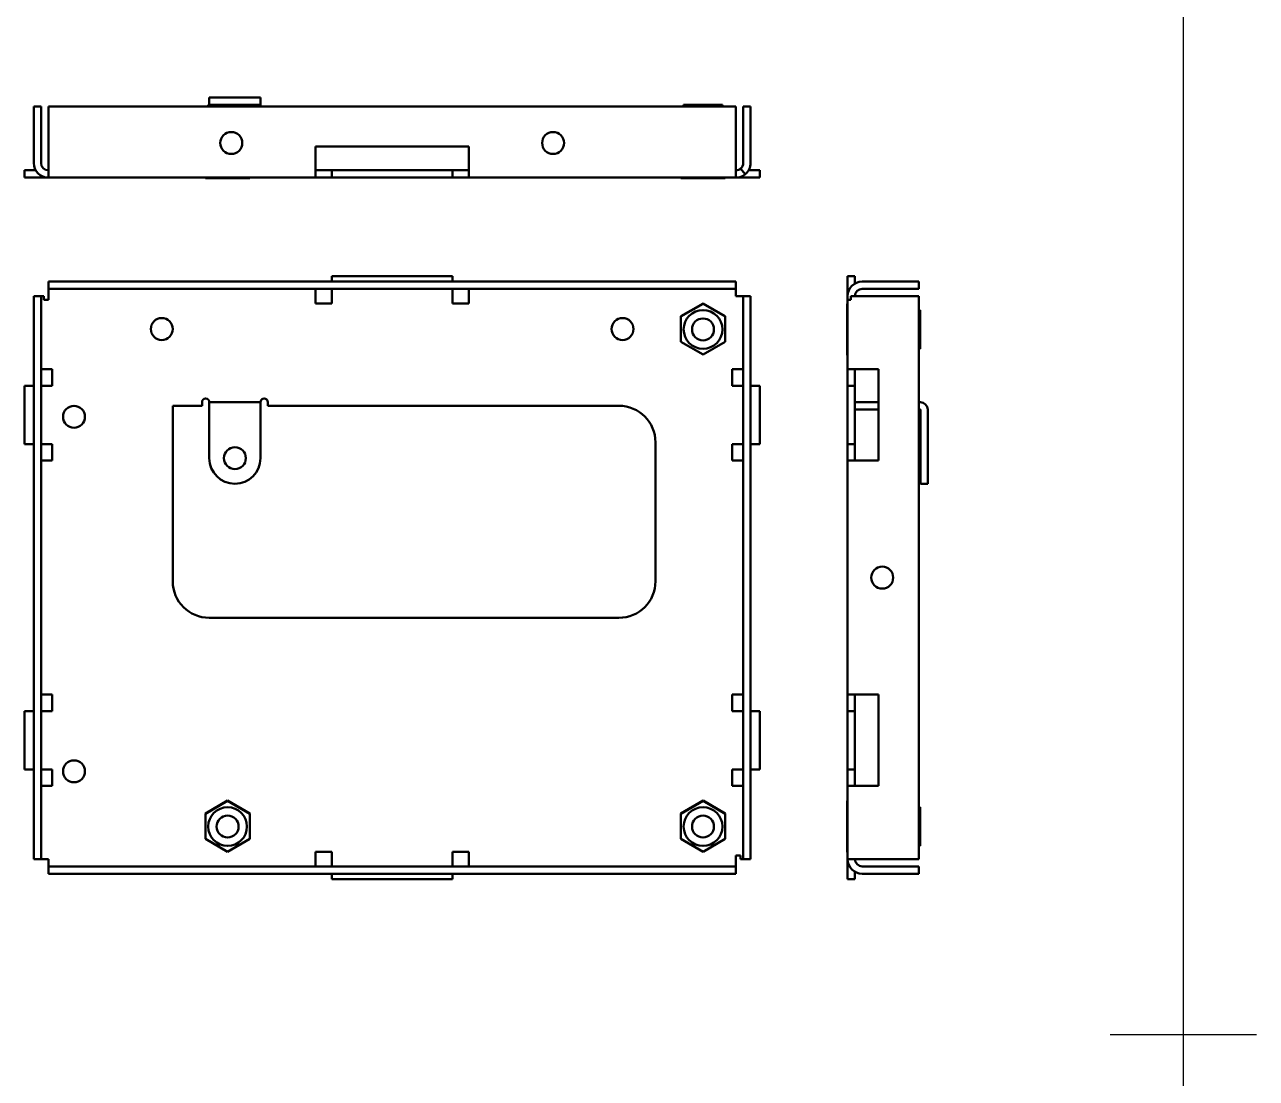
# Model space of a CAD drawing. Header units: millimetres. Extents: x 0 to 210, y 0 to 297.
# Drawn here: x 120.8 to 205, y 145.5 to 217.6 of the extents above; entities that cross this region are included whole.
import ezdxf

# ---------------------------------------------------------------- set-up
doc = ezdxf.new("R2010")
doc.units = ezdxf.units.MM
doc.header["$LTSCALE"] = 0.75
doc.layers.add('Border', color=7, linetype='Continuous', lineweight=25)
doc.layers.add('可见', color=7, linetype='Continuous', lineweight=50)

# ---------------------------------------------------------------- blocks, each defined once
blk = doc.blocks.new('ISO_A4(P)_SHEET')
at = {"layer": 'Border'}
for p, q in [((200, 287), (200, 10)), ((205, 148.5), (195, 148.5))]:
    blk.add_line(p, q, dxfattribs=at)

msp = doc.modelspace()

# ---------------------------------------------------------------- linework, layer by layer
at = {"layer": '可见', "extrusion": (0, 2.966e-13, -1)}
for p, q in [((133.42344, 212.113229, -8.166715), (133.42344, 212.613229, -8.166715)), ((136.92344, 212.113229, -8.166715), (136.92344, 212.613229, -8.166715)), ((121.92344, 212.002399, 19.25), (121.42344, 212.002399, 19.25)), ((121.42344, 208.133373, 19.25), (121.42344, 212.002399, 19.25)), ((121.92344, 212.002399, 19.25), (121.92344, 208.133373, 19.25)), ((122.42344, 212.002399, 20.25), (169.42344, 212.002399, 20.25)), ((122.42344, 212.002399, 20.25), (122.42344, 208.133373, 20.25)), ((133.348441, 212.002399, 17.025769), (133.348441, 212.105714, 17.025769)), ((133.42344, 212.108229, -11.495001), (133.42344, 212.105714, -11.495001)), ((135.998441, 212.002399, 17.025769), (135.998441, 212.105714, 17.025769)), ((136.92344, 212.002399, -11.495001), (136.92344, 212.108229, -11.495001)), ((165.848441, 212.002399, 17.025769), (165.848441, 212.105714, 17.025769)), ((168.498441, 212.002399, 17.025769), (168.498441, 212.105714, 17.025769)), ((169.42344, 212.002399, 20.25), (169.42344, 208.133373, 20.25)), ((169.92344, 212.002399, 19.25), (169.92344, 208.133373, 19.25)), ((169.92344, 212.002399, 19.25), (170.42344, 212.002399, 19.25)), ((170.42344, 208.133373, 19.25), (170.42344, 212.002399, 19.25)), ((140.67344, 208.133373, 20.25), (140.67344, 209.252399, 20.25)), ((140.67344, 209.252399, 20.25), (151.17344, 209.252399, 20.25)), ((151.17344, 208.133373, 20.25), (151.17344, 209.252399, 20.25)), ((120.79844, 207.133373, 13.125), (120.79844, 207.633373, 13.125)), ((120.79844, 207.633373, 13.125), (121.557415, 207.633373, 13.125)), ((140.67344, 207.633373, 18.75), (141.79844, 207.633373, 18.75)), ((150.04844, 207.633373, 20.625), (141.79844, 207.633373, 20.625)), ((141.79844, 207.633373, 20.625), (141.79844, 207.133373, 20.625)), ((150.04844, 207.133373, 20.625), (150.04844, 207.633373, 20.625)), ((151.17344, 207.633373, 18.75), (150.04844, 207.633373, 18.75)), ((169.74342, 207.749168, 19.25), (170.063399, 207.364963, 19.25)), ((171.04844, 207.633373, 13.125), (170.289466, 207.633373, 13.125)), ((171.04844, 207.633373, 13.125), (171.04844, 207.133373, 13.125)), ((122.42344, 207.133373, 13.125), (120.79844, 207.133373, 13.125)), ((122.42344, 207.133373, 19.25), (140.67344, 207.133373, 19.25)), ((133.157897, 207.133373, 17.900769), (133.157897, 207.105714, 17.900769)), ((134.673441, 207.105714, 18.775769), (133.157897, 207.105714, 17.900769)), ((134.673441, 207.133373, 18.775769), (134.673441, 207.105714, 18.775769)), ((136.188986, 207.105714, 17.900769), (134.673441, 207.105714, 18.775769)), ((136.188986, 207.133373, 17.900769), (136.188986, 207.105714, 17.900769)), ((141.79844, 207.133373, 18.75), (140.67344, 207.133373, 18.75)), ((141.79844, 207.133373, 20.625), (150.04844, 207.133373, 20.625)), ((150.04844, 207.133373, 18.75), (151.17344, 207.133373, 18.75)), ((151.17344, 207.133373, 19.25), (169.42344, 207.133373, 19.25)), ((165.657897, 207.133373, 17.900769), (165.657897, 207.105714, 17.900769)), ((167.173441, 207.105714, 18.775769), (165.657897, 207.105714, 17.900769)), ((167.173441, 207.133373, 18.775769), (167.173441, 207.105714, 18.775769)), ((168.688986, 207.105714, 17.900769), (167.173441, 207.105714, 18.775769)), ((168.688986, 207.133373, 17.900769), (168.688986, 207.105714, 17.900769)), ((169.42344, 207.133373, 13.125), (171.04844, 207.133373, 13.125))]:
    msp.add_line(p, q, dxfattribs=at)
at = {"layer": '可见', "extrusion": (0, 1, 0)}
for p, q in [((141.79844, 200.403522, -2.226099), (150.04844, 200.403522, -2.226099)), ((141.79844, 200.403522, -2.226099), (141.79844, 200.028522, -2.226099)), ((150.04844, 200.403522, -2.226099), (150.04844, 200.028522, -2.226099)), ((177.055542, 199.028522, 4.125), (177.055542, 200.403522, 4.125)), ((177.055542, 200.403522, 4.125), (177.555542, 200.403522, 4.125)), ((177.555542, 200.403522, 4.125), (177.555542, 199.894547, 4.125)), ((122.42344, 200.028522, 2.142928), (169.42344, 200.028522, 2.142928)), ((122.42344, 199.528522, 2.142928), (122.42344, 200.028522, 2.142928)), ((169.42344, 199.528522, 2.142928), (169.42344, 200.028522, 2.142928)), ((178.055542, 200.028522, 23.5), (181.924568, 200.028522, 23.5)), ((181.924568, 199.528522, 23.5), (181.924568, 200.028522, 23.5)), ((121.42344, 160.528522, 2.142928), (121.42344, 199.028522, 2.142928)), ((121.92344, 199.028522, 2.142928), (121.42344, 199.028522, 2.142928)), ((121.92344, 199.028522, 2.142928), (121.92344, 160.528522, 2.142928)), ((122.103461, 198.778522, -2.110303), (122.103461, 199.028522, -2.110303)), ((169.42344, 199.528522, 2.142928), (122.42344, 199.528522, 2.142928)), ((122.42344, 199.028522, -2.226099), (122.42344, 198.778522, -2.226099)), ((140.67344, 199.028522, -2.226099), (140.67344, 198.528522, -2.226099)), ((141.79844, 199.528522, -2.226099), (141.79844, 198.528522, -2.226099)), ((150.04844, 199.528522, -2.226099), (150.04844, 198.528522, -2.226099)), ((151.17344, 199.028522, -2.226099), (151.17344, 198.528522, -2.226099)), ((169.92344, 199.028522, 2.142928), (169.92344, 160.528522, 2.142928)), ((169.92344, 199.028522, 2.142928), (170.42344, 199.028522, 2.142928)), ((170.42344, 160.528522, 2.142928), (170.42344, 199.028522, 2.142928)), ((177.055542, 198.778522, 23.5), (177.055542, 199.028522, 23.5)), ((177.055542, 198.778522, 23.5), (177.055542, 194.028522, 23.5)), ((177.287132, 199.028522, 24.139959), (177.287132, 198.778522, 24.139959)), ((181.924568, 199.528522, 23.5), (178.055542, 199.528522, 23.5)), ((181.924568, 199.028522, 24.5), (178.055542, 199.028522, 24.5)), ((181.924568, 160.528522, 24.5), (181.924568, 199.028522, 24.5)), ((140.67344, 198.528522, -2.226099), (141.79844, 198.528522, -2.226099)), ((151.17344, 198.528522, -2.226099), (150.04844, 198.528522, -2.226099)), ((165.657897, 197.653523, -2.226099), (167.173441, 198.528523, -2.226099)), ((165.657897, 197.627753, -2.253757), (167.173441, 198.502753, -2.253757)), ((167.173441, 198.528523, -2.226099), (168.688986, 197.653523, -2.226099)), ((167.173441, 198.502753, -2.253757), (168.688986, 197.627753, -2.253757)), ((177.055542, 198.502753, -21.250001), (177.027883, 198.502753, -21.250001)), ((177.027883, 197.627753, -19.734456), (177.027883, 198.502753, -21.250001)), ((181.924568, 198.077753, -21.250001), (182.027883, 198.077753, -21.250001)), ((165.657897, 195.903523, -2.226099), (165.657897, 197.653523, -2.226099)), ((168.688986, 197.653523, -2.226099), (168.688986, 195.903523, -2.226099)), ((177.055542, 197.627753, -19.734456), (177.027883, 197.627753, -19.734456)), ((177.027883, 195.877753, -19.734456), (177.027883, 197.627753, -19.734456)), ((167.173441, 195.028523, -2.226099), (165.657897, 195.903523, -2.226099)), ((168.688986, 195.903523, -2.226099), (167.173441, 195.028523, -2.226099)), ((177.055542, 195.877753, -19.734456), (177.027883, 195.877753, -19.734456)), ((177.027883, 195.002753, -21.250001), (177.027883, 195.877753, -19.734456)), ((181.924568, 195.427753, -21.250001), (182.027883, 195.427753, -21.250001)), ((177.055542, 195.002753, -21.250001), (177.027883, 195.002753, -21.250001)), ((122.42344, 194.028522, -2.226099), (122.67344, 194.028522, -2.226099)), ((122.67344, 194.028522, -2.226099), (122.67344, 192.903522, -2.226099)), ((169.17344, 194.028522, -2.226099), (169.17344, 192.903522, -2.226099)), ((169.42344, 194.028522, -2.226099), (169.17344, 194.028522, -2.226099)), ((177.055542, 192.903522, 23.25), (177.055542, 194.028522, 23.25)), ((177.555542, 194.028522, 23.25), (177.555542, 192.903522, 23.25)), ((178.055542, 194.028522, 24.5), (179.174568, 194.028522, 24.5)), ((179.174568, 194.028522, 24.5), (179.174568, 187.778522, 24.5)), ((120.79844, 188.903522, -2.226099), (120.79844, 192.903522, -2.226099)), ((121.42344, 192.903522, -2.226099), (120.79844, 192.903522, -2.226099)), ((122.67344, 192.903522, -2.226099), (121.92344, 192.903522, -2.226099)), ((169.17344, 192.903522, -2.226099), (169.92344, 192.903522, -2.226099)), ((170.42344, 192.903522, -2.226099), (171.04844, 192.903522, -2.226099)), ((171.04844, 192.903522, -2.226099), (171.04844, 188.903522, -2.226099)), ((177.055542, 192.903522, 25.125), (177.055542, 188.903522, 25.125)), ((177.555542, 192.903522, 25.125), (177.055542, 192.903522, 25.125)), ((177.555542, 188.903522, 25.125), (177.555542, 192.903522, 25.125)), ((130.92344, 179.528522, -2.226099), (130.92344, 191.528523, -2.226099)), ((130.92344, 191.528523, -2.226099), (132.92344, 191.528523, -2.226099)), ((132.92344, 191.528523, -2.226099), (132.92344, 191.778523, -2.226099)), ((136.92344, 191.773523, 2.248757), (133.42344, 191.773523, 2.248757)), ((133.42344, 191.268523, 2.753757), (133.42344, 187.945237, 2.753757)), ((136.92344, 187.945237, 2.753757), (136.92344, 191.268523, 2.753757)), ((137.42344, 191.778523, -2.226099), (137.42344, 191.528523, -2.226099)), ((137.42344, 191.528523, -2.226099), (161.423441, 191.528523, -2.226099)), ((177.560542, 191.773522, 12.5), (179.174568, 191.773522, 12.5)), ((179.174568, 191.273522, 12.5), (177.560542, 191.273522, 12.5)), ((181.924568, 191.773522, 12.5), (182.030398, 191.773522, 12.5)), ((182.030398, 191.273522, 12.5), (181.924568, 191.273522, 12.5)), ((182.035398, 187.945237, 12.5), (182.035398, 191.268522, 12.5)), ((182.535398, 191.268522, 12.5), (182.535398, 187.945237, 12.5)), ((120.79844, 188.903522, -2.226099), (121.42344, 188.903522, -2.226099)), ((121.92344, 188.903522, -2.226099), (122.67344, 188.903522, -2.226099)), ((122.67344, 188.903522, -2.226099), (122.67344, 187.778522, -2.226099)), ((163.923441, 189.028523, -2.226099), (163.923441, 179.528522, -2.226099)), ((169.17344, 188.903522, -2.226099), (169.17344, 187.778522, -2.226099)), ((169.92344, 188.903522, -2.226099), (169.17344, 188.903522, -2.226099)), ((171.04844, 188.903522, -2.226099), (170.42344, 188.903522, -2.226099)), ((177.055542, 187.778522, 23.25), (177.055542, 188.903522, 23.25)), ((177.055542, 188.903522, 25.125), (177.555542, 188.903522, 25.125)), ((177.555542, 188.903522, 23.25), (177.555542, 187.778522, 23.25)), ((122.67344, 187.778522, -2.226099), (122.42344, 187.778522, -2.226099)), ((169.17344, 187.778522, -2.226099), (169.42344, 187.778522, -2.226099)), ((177.055542, 187.778522, 23.5), (177.055542, 171.778522, 23.5)), ((179.174568, 187.778522, 24.5), (178.055542, 187.778522, 24.5)), ((182.035398, 186.195237, 10.75), (182.535398, 186.195237, 10.75)), ((161.423441, 177.028522, -2.226099), (133.42344, 177.028522, -2.226099)), ((122.42344, 171.778522, -2.226099), (122.67344, 171.778522, -2.226099)), ((122.67344, 171.778522, -2.226099), (122.67344, 170.653522, -2.226099)), ((169.17344, 171.778522, -2.226099), (169.17344, 170.653522, -2.226099)), ((169.42344, 171.778522, -2.226099), (169.17344, 171.778522, -2.226099)), ((177.055542, 170.653522, 23.25), (177.055542, 171.778522, 23.25)), ((177.555542, 171.778522, 23.25), (177.555542, 170.653522, 23.25)), ((178.055542, 171.778522, 24.5), (179.174568, 171.778522, 24.5)), ((179.174568, 171.778522, 24.5), (179.174568, 165.528522, 24.5)), ((120.79844, 166.653522, -2.226099), (120.79844, 170.653522, -2.226099)), ((121.42344, 170.653522, -2.226099), (120.79844, 170.653522, -2.226099)), ((122.67344, 170.653522, -2.226099), (121.92344, 170.653522, -2.226099)), ((169.17344, 170.653522, -2.226099), (169.92344, 170.653522, -2.226099)), ((170.42344, 170.653522, -2.226099), (171.04844, 170.653522, -2.226099)), ((171.04844, 170.653522, -2.226099), (171.04844, 166.653522, -2.226099)), ((177.055542, 170.653522, 25.125), (177.055542, 166.653522, 25.125)), ((177.555542, 170.653522, 25.125), (177.055542, 170.653522, 25.125)), ((177.555542, 166.653522, 25.125), (177.555542, 170.653522, 25.125)), ((120.79844, 166.653522, -2.226099), (121.42344, 166.653522, -2.226099)), ((121.92344, 166.653522, -2.226099), (122.67344, 166.653522, -2.226099)), ((122.67344, 166.653522, -2.226099), (122.67344, 165.528522, -2.226099)), ((169.17344, 166.653522, -2.226099), (169.17344, 165.528522, -2.226099)), ((169.92344, 166.653522, -2.226099), (169.17344, 166.653522, -2.226099)), ((171.04844, 166.653522, -2.226099), (170.42344, 166.653522, -2.226099)), ((177.055542, 165.528522, 23.25), (177.055542, 166.653522, 23.25)), ((177.055542, 166.653522, 25.125), (177.555542, 166.653522, 25.125)), ((177.555542, 166.653522, 23.25), (177.555542, 165.528522, 23.25)), ((122.67344, 165.528522, -2.226099), (122.42344, 165.528522, -2.226099)), ((169.17344, 165.528522, -2.226099), (169.42344, 165.528522, -2.226099)), ((177.055542, 165.528522, 23.5), (177.055542, 160.528522, 23.5)), ((179.174568, 165.528522, 24.5), (178.055542, 165.528522, 24.5)), ((133.157897, 163.653522, -2.226099), (134.673441, 164.528522, -2.226099)), ((133.157897, 163.627753, -2.253757), (134.673441, 164.502753, -2.253757)), ((134.673441, 164.528522, -2.226099), (136.188986, 163.653522, -2.226099)), ((134.673441, 164.502753, -2.253757), (136.188986, 163.627753, -2.253757)), ((165.657897, 163.653522, -2.226099), (167.173441, 164.528522, -2.226099)), ((165.657897, 163.627753, -2.253757), (167.173441, 164.502753, -2.253757)), ((167.173441, 164.528522, -2.226099), (168.688986, 163.653522, -2.226099)), ((167.173441, 164.502753, -2.253757), (168.688986, 163.627753, -2.253757)), ((177.055542, 164.502752, 11.249999), (177.027883, 164.502752, 11.249999)), ((177.027883, 163.627752, 12.765544), (177.027883, 164.502752, 11.249999)), ((133.157897, 161.903522, -2.226099), (133.157897, 163.653522, -2.226099)), ((136.188986, 163.653522, -2.226099), (136.188986, 161.903522, -2.226099)), ((165.657897, 161.903522, -2.226099), (165.657897, 163.653522, -2.226099)), ((168.688986, 163.653522, -2.226099), (168.688986, 161.903522, -2.226099)), ((177.055542, 163.627752, 12.765544), (177.027883, 163.627752, 12.765544)), ((177.027883, 161.877752, 12.765544), (177.027883, 163.627752, 12.765544)), ((181.924568, 164.077752, 11.249999), (182.027883, 164.077752, 11.249999)), ((134.673441, 161.028522, -2.226099), (133.157897, 161.903522, -2.226099)), ((136.188986, 161.903522, -2.226099), (134.673441, 161.028522, -2.226099)), ((167.173441, 161.028522, -2.226099), (165.657897, 161.903522, -2.226099)), ((168.688986, 161.903522, -2.226099), (167.173441, 161.028522, -2.226099)), ((177.055542, 161.877752, 12.765544), (177.027883, 161.877752, 12.765544)), ((177.027883, 161.002752, 11.249999), (177.027883, 161.877752, 12.765544)), ((140.67344, 160.528522, -2.226099), (140.67344, 161.028522, -2.226099)), ((140.67344, 161.028522, -2.226099), (141.79844, 161.028522, -2.226099)), ((141.79844, 160.028522, -2.226099), (141.79844, 161.028522, -2.226099)), ((150.04844, 160.028522, -2.226099), (150.04844, 161.028522, -2.226099)), ((151.17344, 161.028522, -2.226099), (150.04844, 161.028522, -2.226099)), ((151.17344, 160.528522, -2.226099), (151.17344, 161.028522, -2.226099)), ((177.055542, 161.002752, 11.249999), (177.027883, 161.002752, 11.249999)), ((181.924568, 161.427752, 11.249999), (182.027883, 161.427752, 11.249999)), ((121.92344, 160.528522, 2.142928), (121.42344, 160.528522, 2.142928)), ((169.42344, 160.028522, 2.142928), (122.42344, 160.028522, 2.142928)), ((122.42344, 160.028522, 2.142928), (122.42344, 159.528522, 2.142928)), ((169.42344, 160.528522, -2.226099), (169.42344, 160.778522, -2.226099)), ((169.42344, 160.028522, 2.142928), (169.42344, 159.528522, 2.142928)), ((169.74342, 160.778522, -2.110303), (169.74342, 160.528522, -2.110303)), ((169.92344, 160.528522, 2.142928), (170.42344, 160.528522, 2.142928)), ((177.055542, 159.153522, 4.125), (177.055542, 160.528522, 4.125)), ((178.055542, 160.528522, 24.5), (181.924568, 160.528522, 24.5)), ((181.924568, 160.028522, 23.5), (178.055542, 160.028522, 23.5)), ((181.924568, 160.028522, 23.5), (181.924568, 159.528522, 23.5)), ((122.42344, 159.528522, 2.142928), (169.42344, 159.528522, 2.142928)), ((141.79844, 159.153522, -2.226099), (141.79844, 159.528522, -2.226099)), ((150.04844, 159.153522, -2.226099), (141.79844, 159.153522, -2.226099)), ((150.04844, 159.153522, -2.226099), (150.04844, 159.528522, -2.226099)), ((177.555542, 159.153522, 4.125), (177.055542, 159.153522, 4.125)), ((177.555542, 159.153522, 4.125), (177.555542, 159.662496, 4.125)), ((181.924568, 159.528522, 23.5), (178.055542, 159.528522, 23.5))]:
    msp.add_line(p, q, dxfattribs=at)
at = {"layer": '可见', "extrusion": (0, 2.966e-13, -1)}
msp.add_circle((-134.92344, 209.502399, -20.25), 0.75, dxfattribs=at)
at = {"layer": '可见'}
for centre, radius in [((156.92344, 209.502399, 20.25), 0.75), ((167.173441, 196.752753, 2.246243), 1.325), ((134.673441, 162.752753, 2.246243), 1.325), ((167.173441, 162.752753, 2.246243), 1.325)]:
    msp.add_circle(centre, radius, dxfattribs=at)
at = {"layer": '可见', "extrusion": (-1.1e-15, -5.4e-15, -1)}
for centre in [(-130.17344, 196.778523, 2.226099), (-161.673441, 196.778523, 2.226099), (-124.17344, 190.778523, 2.226099), (-124.17344, 166.528522, 2.226099)]:
    msp.add_circle(centre, 0.75, dxfattribs=at)
at = {"layer": '可见', "extrusion": (1e-16, 3e-16, -1)}
for centre in [(-167.173441, 196.752753, -2.246243), (-134.673441, 162.752753, -2.246243), (-167.173441, 162.752753, -2.246243)]:
    msp.add_circle(centre, 0.75, dxfattribs=at)
at = {"layer": '可见', "extrusion": (1e-16, 8.8e-15, -1)}
msp.add_circle((-135.17344, 187.945237, -2.753757), 0.75, dxfattribs=at)
at = {"layer": '可见', "extrusion": (2.957e-13, -1.3e-15, -1)}
msp.add_circle((-179.424568, 179.778522, -24.5), 0.75, dxfattribs=at)
at = {"layer": '可见', "extrusion": (-1e-16, 1, 3.042e-13)}
msp.add_arc((-135.17344, -8.166715, 212.613229), 1.75, 360, 180, dxfattribs=at)
at = {"layer": '可见', "extrusion": (-1e-16, 1, 2.969e-13)}
for centre in [(-134.673441, 17.025769, 212.105714), (-167.173441, 17.025769, 212.105714)]:
    msp.add_arc(centre, 1.325, 0, 180, dxfattribs=at)
at = {"layer": '可见', "extrusion": (1e-16, -1, -3.042e-13)}
msp.add_arc((135.17344, -8.166715, -212.113229), 1.75, 360, 180, dxfattribs=at)
at = {"layer": '可见', "extrusion": (-1, -1e-16, 0)}
for centre, radius, start, end in [((-212.108229, -11.490001, -133.42344), 0.005, 180, 270), ((-208.133373, 19.25, -140.67344), 1, 360, 90), ((-208.133373, 19.25, -151.17344), 1, 360, 90)]:
    msp.add_arc(centre, radius, start, end, dxfattribs=at)
at = {"layer": '可见', "extrusion": (1, 1e-16, 0)}
for centre, radius, start, end in [((212.108229, -11.490001, 136.92344), 0.005, 270, 360), ((208.133373, 19.25, 169.42344), 1, 90, 180)]:
    msp.add_arc(centre, radius, start, end, dxfattribs=at)
at = {"layer": '可见', "extrusion": (0, 2.966e-13, -1)}
for centre, radius, start, end in [((-122.42344, 208.133373, -19.25), 1, 270, 0), ((-169.42344, 208.133373, -19.25), 0.5, 180, 230.211264), ((-169.42344, 208.133373, -19), 1, 230.211264, 270)]:
    msp.add_arc(centre, radius, start, end, dxfattribs=at)
at = {"layer": '可见'}
for centre, radius, start, end in [((122.42344, 208.133373, 19.25), 0.5, 180, 270), ((169.42344, 208.133373, 19.25), 1, 309.788736, 0), ((169.42344, 208.133373, 19), 0.5, 270, 309.788736), ((178.055542, 199.028522, 23.5), 0.5, 90, 180), ((177.560542, 191.778522, 12.5), 0.005, 180, 270), ((182.030398, 191.268522, 12.5), 0.005, 0, 90), ((135.17344, 187.945237, 2.753757), 1.75, 180, 0)]:
    msp.add_arc(centre, radius, start, end, dxfattribs=at)
at = {"layer": '可见', "extrusion": (1, -1.1e-15, 1.3e-15)}
msp.add_arc((208.133373, 19.25, 122.42344), 1, 90, 180, dxfattribs=at)
at = {"layer": '可见', "extrusion": (2.956e-13, -1.3e-15, -1)}
for centre, radius, start, end in [((-178.055542, 199.028522, -23.5), 1, 0, 90), ((-178.055542, 160.528522, -23.5), 1, 270, 0), ((-178.055542, 160.528522, -23.5), 0.5, 270, 0)]:
    msp.add_arc(centre, radius, start, end, dxfattribs=at)
at = {"layer": '可见', "extrusion": (0, 1, 0)}
for centre, radius, start, end in [((-122.42344, -1.726099, 199.028522), 0.5, 309.788736, 0), ((-122.42344, -1.726099, 198.778522), 0.5, 270, 309.788736), ((-169.42344, -1.726099, 194.028522), 0.5, 180, 270), ((-178.055542, 23.5, 194.028522), 1, 0, 90), ((-122.42344, -1.726099, 187.778522), 0.5, 270, 0), ((-169.42344, -1.726099, 171.778522), 0.5, 180, 270), ((-178.055542, 23.5, 171.778522), 1, 0, 90), ((-122.42344, -1.726099, 165.528522), 0.5, 270, 0), ((-169.42344, -1.726099, 160.528522), 0.5, 180, 230.211264), ((-178.055542, 23.5, 160.528522), 1, 0, 90)]:
    msp.add_arc(centre, radius, start, end, dxfattribs=at)
at = {"layer": '可见', "extrusion": (-1, 1.3e-15, 1.1e-15)}
msp.add_arc((-199.028522, -1.726099, -122.42344), 0.5, 180, 270, dxfattribs=at)
at = {"layer": '可见', "extrusion": (-1, 0, -1e-16)}
for centre, radius, start, end in [((-199.028522, -1.726099, -140.67344), 0.5, 180, 270), ((-199.028522, -1.726099, -151.17344), 0.5, 180, 270), ((-199.028522, -1.726099, -169.42344), 0.5, 180, 270), ((-191.778523, -2.221099, -133.42344), 0.005, 270, 0), ((-191.268523, 2.248757, -136.92344), 0.505, 90, 180)]:
    msp.add_arc(centre, radius, start, end, dxfattribs=at)
at = {"layer": '可见', "extrusion": (-1.6e-15, -1, 2.2e-15)}
msp.add_arc((169.42344, -1.726099, -199.028522), 0.5, 270, 0, dxfattribs=at)
at = {"layer": '可见', "extrusion": (2e-15, -1, 2.4e-15)}
msp.add_arc((178.055542, 23.5, -198.778522), 1, 140.211264, 180, dxfattribs=at)
at = {"layer": '可见', "extrusion": (4.7e-15, -1, 2.2e-15)}
for centre, end in [((178.055542, 23.5, -199.028522), 140.211264), ((178.055542, 23.5, -187.778522), 180)]:
    msp.add_arc(centre, 1, 90, end, dxfattribs=at)
at = {"layer": '可见', "extrusion": (1, -3e-16, 2.969e-13)}
for centre in [(196.752753, -21.250001, 182.027883), (162.752752, 11.249999, 182.027883)]:
    msp.add_arc(centre, 1.325, 0, 180, dxfattribs=at)
at = {"layer": '可见', "extrusion": (-2.2e-15, -1, 4.7e-15)}
msp.add_arc((122.42344, -1.726099, -194.028522), 0.5, 180, 270, dxfattribs=at)
at = {"layer": '可见', "extrusion": (1e-16, 0, -1)}
for centre in [(-133.17344, 191.778523, 2.226099), (-137.17344, 191.778523, 2.226099)]:
    msp.add_arc(centre, 0.25, 0, 180, dxfattribs=at)
at = {"layer": '可见', "extrusion": (1, 0, 1e-16)}
for centre, radius, start, end in [((191.268523, 2.248757, 133.42344), 0.505, 0, 90), ((191.778523, -2.221099, 136.92344), 0.005, 180, 270), ((160.528522, -1.726099, 140.67344), 0.5, 180, 270), ((160.528522, -1.726099, 151.17344), 0.5, 180, 270), ((160.528522, -1.726099, 169.42344), 0.5, 180, 270)]:
    msp.add_arc(centre, radius, start, end, dxfattribs=at)
at = {"layer": '可见', "extrusion": (-2.4e-15, -5.3e-15, -1)}
for centre, start, end in [((-161.423441, 189.028523, 2.226099), 90, 180), ((-133.42344, 179.528522, 2.226099), 270, 0)]:
    msp.add_arc(centre, 2.5, start, end, dxfattribs=at)
at = {"layer": '可见', "extrusion": (2.969e-13, 0, -1)}
for centre, start, end in [((-177.560542, 191.778522, -12.5), 270, 270.567294), ((-182.030398, 191.268522, -12.5), 90, 180)]:
    msp.add_arc(centre, 0.505, start, end, dxfattribs=at)
at = {"layer": '可见', "extrusion": (-5e-16, -1, 5.6e-15)}
msp.add_arc((169.42344, -1.726099, -187.778522), 0.5, 270, 0, dxfattribs=at)
at = {"layer": '可见', "extrusion": (-1, 7.6e-15, -2.961e-13)}
msp.add_arc((-187.945237, 10.75, -182.035398), 1.75, 0, 90, dxfattribs=at)
at = {"layer": '可见', "extrusion": (1, -6.9e-15, 2.943e-13)}
msp.add_arc((187.945237, 10.75, 182.535398), 1.75, 90, 180, dxfattribs=at)
at = {"layer": '可见', "extrusion": (1e-16, -7.8e-15, -1)}
msp.add_arc((-161.423441, 179.528522, 2.226099), 2.5, 180, 270, dxfattribs=at)
at = {"layer": '可见', "extrusion": (4.4e-15, -1, 7.6e-15)}
msp.add_arc((122.42344, -1.726099, -171.778522), 0.5, 180, 270, dxfattribs=at)
at = {"layer": '可见', "extrusion": (-6.3e-15, -1, 8.9e-15)}
msp.add_arc((169.42344, -1.726099, -165.528522), 0.5, 270, 0, dxfattribs=at)
at = {"layer": '可见', "extrusion": (7.6e-15, -1, -4.4e-15)}
msp.add_arc((178.055542, 23.5, -165.528522), 1, 90, 180, dxfattribs=at)
at = {"layer": '可见', "extrusion": (-1.78e-14, -1, -6.3e-15)}
msp.add_arc((122.42344, -1.726099, -160.528522), 0.5, 180, 270, dxfattribs=at)
at = {"layer": '可见', "extrusion": (1, -1.3e-15, -1.1e-15)}
msp.add_arc((160.528522, -1.726099, 122.42344), 0.5, 180, 270, dxfattribs=at)
at = {"layer": '可见', "extrusion": (0, -1, 0)}
msp.add_arc((169.42344, -1.726099, -160.778522), 0.5, 270, 309.788736, dxfattribs=at)

# ---------------------------------------------------------------- block references
at = {"layer": 'Border'}
msp.add_blockref('ISO_A4(P)_SHEET', (0, 0), dxfattribs=at)

doc.saveas('drawing.dxf')
